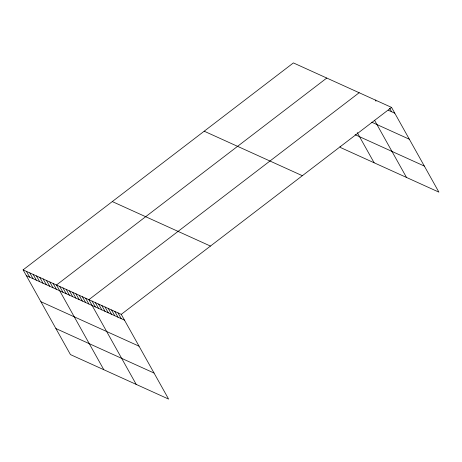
<?xml version="1.0" encoding="UTF-8"?>
<svg xmlns="http://www.w3.org/2000/svg" width="462" height="462" viewBox="0 0 462 462"><rect width="100%" height="100%" fill="white"/><g stroke="black" fill="none" stroke-linecap="round" stroke-linejoin="round"><path stroke-width="0.69" d="M23.1 269.866L121.258 314.362L168.607 399.087L70.449 354.591L23.1 269.866L293.393 62.913L391.551 107.409L438.9 192.134L340.742 147.638L340.049 146.396M326.767 78.043L56.474 284.996L103.823 369.721M359.159 92.723L88.866 299.682L136.215 384.401M121.258 314.362L391.551 107.409M388.305 110.256L394.785 113.19M371.766 122.211L409.344 139.241M355.105 134.696L424.341 166.083M204.198 131.208L302.356 175.704M112.295 201.576L210.453 246.067M26.334 275.652L124.492 320.143M40.893 301.703L139.05 346.194M55.89 328.54L154.048 373.036M389.605 108.252L391.545 111.723M375.352 100.069L375.999 101.224M374.52 120.218L406.508 177.448M357.224 132.542L374.116 162.768M118.018 312.895L121.252 318.676M114.778 311.428L118.012 317.209M111.538 309.956L114.772 315.742M108.299 308.489L111.533 314.27M105.065 307.022L108.293 312.803M101.825 305.555L105.053 311.336M98.585 304.083L101.813 309.869M95.345 302.616L98.579 308.397M92.105 301.149L95.339 306.93M85.626 298.209L88.86 303.996M82.386 296.743L85.62 302.523M79.146 295.276L82.38 301.057M75.907 293.809L79.141 299.59M72.673 292.336L75.901 298.123M69.433 290.869L72.661 296.65M66.193 289.403L69.421 295.183M62.953 287.936L66.187 293.716M59.714 286.463L62.947 292.25M53.136 283.483L56.37 289.27M49.798 281.97L53.032 287.757M46.46 280.457L49.694 286.244M43.122 278.944L46.356 284.731M39.79 277.431L43.018 283.218M36.452 275.918L39.68 281.704M33.114 274.405L36.342 280.191M29.776 272.892L33.004 278.678M26.438 271.379L29.672 277.165"/></g></svg>
